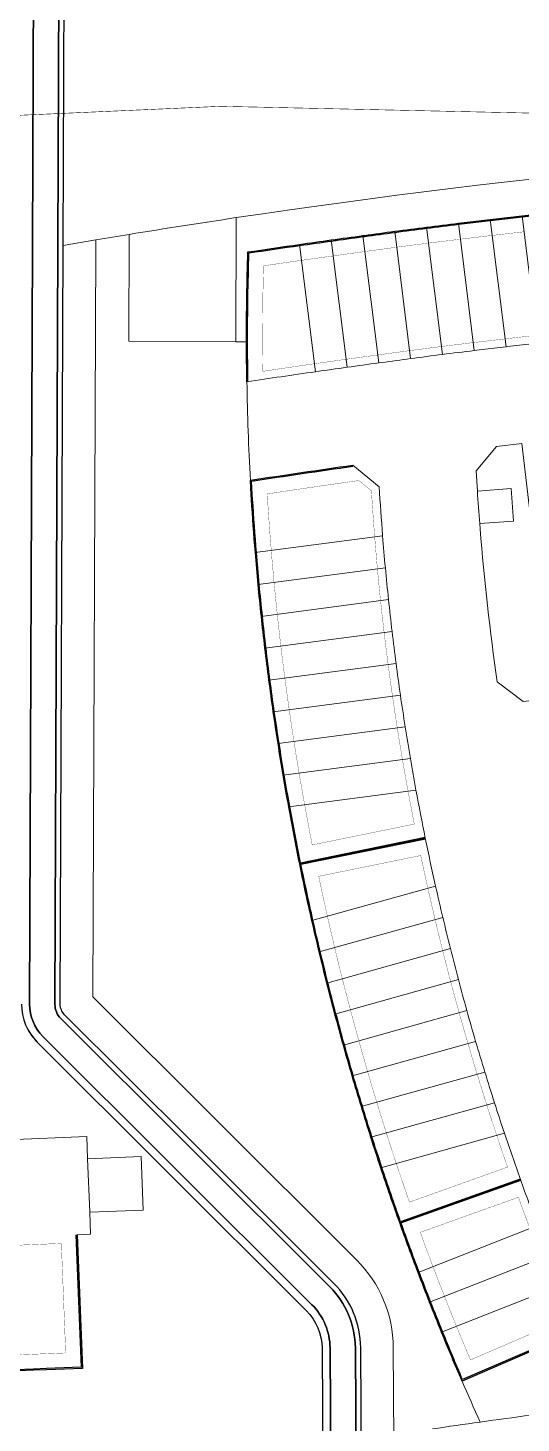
# Model space of a CAD drawing. Header units: centimetres. Extents: x -6122352 to 6876996, y -1694241 to 2592194.
# Drawn here: x 317063 to 409386, y 114800 to 375839 of the extents above; entities that cross this region are included whole.
import ezdxf

# ---------------------------------------------------------------- set-up
doc = ezdxf.new("R2010")
doc.units = ezdxf.units.CM
doc.header["$MEASUREMENT"] = 0
doc.linetypes.add('XR-AR-END-SETTING OUT PLAN$0$23261-XR-AR-SI-GF$0$HIDDEN', pattern=[0.375, 0.25, -0.125])
for name, color, linetype, lineweight, true_color in [('08-Compound Wall-2', 6, 'Continuous', 25, 0xff00ff), ('23585-XR-AR-DAMAC PLOT LIMITS$0$1-End units', 7, 'Continuous', 5, 0xf8991e), ('23585-XR-AR-DAMAC PLOT LIMITS$0$1-Open Space', 7, 'Continuous', 5, 0x90cf5a), ('23585-XR-AR-DAMAC PLOT LIMITS$0$1-Sikka Corridor', 7, 'Continuous', 5, 0x7f5f00), ('23585-XR-AR-DAMAC PLOT LIMITS$0$1-Utility', 7, 'Continuous', 5, 0x8db1ff)]:
    doc.layers.add(name, color=color, linetype=linetype, lineweight=lineweight, true_color=true_color)
for name, color, linetype in [('23585-XR-AR-BOUNDARY WALLS AND SETBACKS$0$setback', 7, 'XR-AR-END-SETTING OUT PLAN$0$23261-XR-AR-SI-GF$0$HIDDEN'), ('23585-XR-AR-DAMAC PLOT LIMITS$0$1-Utility Corridor', 44, 'Continuous'), ('@MI-REF LAYER', 7, 'Continuous')]:
    doc.layers.add(name, color=color, linetype=linetype)
doc.layers.add('23585-XR-AR-DAMAC PLOT LIMITS$0$1-Mid units', color=41, linetype='Continuous', lineweight=5)
doc.layers.add('A-ANNO-TEXT', color=3, linetype='Continuous', lineweight=25)
doc.layers.add('23585-XR-AR-DAMAC PLOT LIMITS$0$D-Phase New', color=7, linetype='Continuous', true_color=0x000080)

# ---------------------------------------------------------------- blocks, each defined once
blk = doc.blocks.new('23585-XR-AR-BOUNDARY WALLS AND SETBACKS')
at = {"layer": '08-Compound Wall-2'}
for points in [[(496405.23, 2769370.02, -0.003796), (496399.65, 2769375.03, -0.008495), (496387.44, 2769386.56, -0.001628), (496392.92, 2769394.64, -0.001001), (496396.32, 2769399.59, -0.001), (496399.73, 2769404.52), (496399.88, 2769404.73, -0.001562), (496403.16, 2769409.45, -0.001633), (496406.61, 2769414.36, -0.001633), (496410.09, 2769419.24, -0.000599), (496411.38, 2769421.03), (496413.6, 2769424.11), (496414.23, 2769424.98), (496417.12, 2769428.97), (496420.36, 2769433.44), (496420.65, 2769433.82), (496424.04, 2769438.44), (496426.38, 2769441.61)], [(496405.36, 2769370.16, -0.003796), (496399.78, 2769375.18, -0.00841), (496387.7, 2769386.59, -0.0016), (496393.09, 2769394.53, -0.001001), (496396.48, 2769399.47, -0.001), (496399.9, 2769404.41), (496400.05, 2769404.62, -0.001562), (496403.32, 2769409.33, -0.001633), (496406.77, 2769414.24, -0.001633), (496410.25, 2769419.13, -0.000599), (496411.54, 2769420.91), (496413.76, 2769423.99), (496414.39, 2769424.87), (496417.28, 2769428.85), (496420.53, 2769433.32), (496420.81, 2769433.7), (496424.2, 2769438.32), (496426.48, 2769441.41), (496445.59, 2769427.21)], [(496478.4, 2769316.39, -0.005511), (496469.15, 2769322.08, -0.003046), (496464.09, 2769325.31, -0.003045), (496459.07, 2769328.61, -0.003044), (496454.09, 2769331.96, -0.003043), (496449.16, 2769335.37, -0.003043), (496444.26, 2769338.84, -0.003044), (496439.41, 2769342.37, -0.003045), (496434.6, 2769345.97, -0.003046), (496429.83, 2769349.62, -0.005051), (496422.03, 2769355.8), (496421.32, 2769356.37), (496419.25, 2769358.06, -0.003324), (496430.12, 2769374.1)], [(496490.66, 2769337.02), (496478.42, 2769316.61, -0.00546), (496469.26, 2769322.25, -0.003046), (496464.2, 2769325.48, -0.003045), (496459.18, 2769328.77, -0.003044), (496454.2, 2769332.12, -0.003043), (496449.27, 2769335.53, -0.003043), (496444.38, 2769339, -0.003044), (496439.53, 2769342.54, -0.003045), (496434.72, 2769346.13, -0.003046), (496429.96, 2769349.78, -0.005051), (496422.15, 2769355.96), (496421.45, 2769356.53), (496419.52, 2769358.1, -0.003293), (496430.29, 2769373.98)], [(496549.78, 2769307.01), (496540.54, 2769285.08, -0.00546), (496530.67, 2769289.37, -0.003046), (496525.21, 2769291.85, -0.003044), (496519.78, 2769294.4, -0.003044), (496514.38, 2769297.02, -0.003048), (496509.01, 2769299.7, -0.003049), (496503.68, 2769302.45, -0.003044), (496498.38, 2769305.26, -0.003044), (496493.12, 2769308.13, -0.003046), (496487.88, 2769311.08, -0.00546), (496478.59, 2769316.51), (496490.84, 2769336.92)], [(496540.56, 2769284.85, -0.005511), (496530.59, 2769289.18, -0.003046), (496525.12, 2769291.67, -0.003044), (496519.69, 2769294.22, -0.003044), (496514.29, 2769296.84, -0.003048), (496508.92, 2769299.52, -0.003049), (496503.59, 2769302.27, -0.003044), (496498.29, 2769305.08, -0.003044), (496493.02, 2769307.96, -0.003046), (496487.79, 2769310.9, -0.005511), (496478.4, 2769316.39)], [(496577.97, 2769296.18), (496570.17, 2769273.69, -0.004934), (496561.02, 2769276.98, -0.003043), (496555.4, 2769279.09, -0.003043), (496549.82, 2769281.28, -0.004985), (496540.73, 2769285), (496549.97, 2769306.93)], [(496578.16, 2769296.11), (496570.29, 2769273.44, -0.005035), (496560.95, 2769276.79, -0.003043), (496555.33, 2769278.91, -0.003043), (496549.74, 2769281.09, -0.005035), (496540.56, 2769284.85)]]:
    blk.add_lwpolyline(points, format="xyb", dxfattribs=at)
for points in [[(496501.31, 2769238.62), (496520.25, 2769222.61), (496516.04, 2769217.64), (496514.47, 2769215.77), (496510.06, 2769210.57), (496508.62, 2769208.86), (496489.69, 2769224.87)], [(496501.44, 2769238.77), (496520.53, 2769222.63), (496516.2, 2769217.51), (496514.62, 2769215.64), (496510.22, 2769210.44), (496508.71, 2769208.66)]]:
    blk.add_lwpolyline(points, dxfattribs=at)
at = {"layer": '23585-XR-AR-BOUNDARY WALLS AND SETBACKS$0$setback', "ltscale": 40, "const_width": 0.05}
blk.add_lwpolyline([(496435.47, 2769415.95), (496432.46, 2769411.8), (496431.95, 2769411.09), (496429.63, 2769407.87, 0.000569), (496428.44, 2769406.22, 0.001677), (496424.95, 2769401.32, 0.001677), (496421.49, 2769396.41, 0.001523), (496418.38, 2769391.92), (496418.07, 2769391.48, 0.001017), (496414.65, 2769386.54, 0.001017), (496411.25, 2769381.59, 0.001647), (496405.79, 2769373.53, -0.002821), (496401.67, 2769377.25, -0.007221), (496391.33, 2769386.97, -0.001209), (496395.4, 2769392.95, -0.001001), (496398.79, 2769397.88, -0.001), (496402.2, 2769402.81), (496402.35, 2769403.03, -0.001564), (496405.61, 2769407.73, -0.001633), (496409.06, 2769412.62, -0.001633), (496412.53, 2769417.49, -0.0006), (496413.81, 2769419.28), (496416.03, 2769422.36), (496416.66, 2769423.23), (496419.55, 2769427.21)], format="xyb", dxfattribs=at)
for points in [[(496433.01, 2769373), (496436.01, 2769373.43, 0.004538), (496442.7, 2769368.12, 0.003202), (496447.47, 2769364.44, 0.0032), (496452.29, 2769360.83, 0.003199), (496457.16, 2769357.28, 0.003198), (496462.07, 2769353.8, 0.003198), (496467.02, 2769350.38, 0.003199), (496472.01, 2769347.02, 0.003201), (496477.05, 2769343.72, 0.003203), (496482.14, 2769340.49, 0.003294), (496487.41, 2769337.23), (496477.38, 2769320.51, -0.00398), (496470.75, 2769324.62, -0.003046), (496465.72, 2769327.83, -0.003045), (496460.73, 2769331.1, -0.003044), (496455.78, 2769334.44, -0.003043), (496450.88, 2769337.83, -0.003043), (496446.01, 2769341.28, -0.003044), (496441.19, 2769344.79, -0.003045), (496436.41, 2769348.36, -0.003046), (496431.67, 2769351.99, -0.005051), (496423.91, 2769358.13), (496423.26, 2769358.66, -0.00298)], [(496546.53, 2769306.76), (496538.96, 2769288.79, -0.00398), (496531.81, 2769291.92, -0.003046), (496526.38, 2769294.39, -0.003044), (496520.98, 2769296.93, -0.003044), (496515.61, 2769299.53, -0.003048), (496510.28, 2769302.2, -0.003049), (496504.98, 2769304.93, -0.003044), (496499.71, 2769307.72, -0.003044), (496494.47, 2769310.58, -0.003046), (496489.27, 2769313.51, -0.00398), (496482.53, 2769317.43), (496492.56, 2769334.15, 0.003294), (496497.91, 2769331.03, 0.003203), (496503.16, 2769328.07, 0.003202), (496508.44, 2769325.17, 0.003199), (496513.75, 2769322.34, 0.003199), (496519.1, 2769319.59, 0.003199), (496524.49, 2769316.9, 0.003199), (496529.91, 2769314.28, 0.003201), (496535.36, 2769311.72, 0.003199), (496540.85, 2769309.24, 0.00329)], [(496552.06, 2769304.43, 0.003285), (496557.79, 2769302.11, 0.003197), (496563.39, 2769299.91, 0.003197), (496569.03, 2769297.79, 0.003284), (496574.84, 2769295.69), (496568.44, 2769277.27, -0.003504), (496561.99, 2769279.6, -0.003043), (496556.41, 2769281.71, -0.003043), (496550.85, 2769283.88, -0.003504), (496544.49, 2769286.46)]]:
    blk.add_lwpolyline(points, format="xyb", close=True, dxfattribs=at)
blk.add_lwpolyline([(496500.65, 2769235.51), (496516.3, 2769222.28), (496513.9, 2769219.44), (496512.33, 2769217.58), (496508.36, 2769212.88), (496492.7, 2769226.12), (496496.68, 2769230.82), (496498.25, 2769232.68)], close=True, dxfattribs=at)
blk = doc.blocks.new('A$C9d9485f6')
at = {"layer": 'A-ANNO-TEXT', "rotation": 312.4881850805905}
blk.add_blockref('23585-XR-AR-BOUNDARY WALLS AND SETBACKS', (-2377088.53, -1504219.25), dxfattribs=at)
blk = doc.blocks.new('23585-XR-AR-DAMAC PLOT LIMITS')
at = {"layer": '23585-XR-AR-DAMAC PLOT LIMITS$0$1-End units', "color": 251, "true_color": 0x636466}
for points in [[(496412.49, 2769380.74, 0.002194), (496405.23, 2769370.02, -0.003796), (496399.65, 2769375.03, -0.008495), (496387.44, 2769386.56, -0.001628), (496392.92, 2769394.64)], [(496443.62, 2769369.3), (496429.83, 2769349.62, -0.005051), (496422.03, 2769355.8), (496421.32, 2769356.37), (496419.25, 2769358.06, -0.003324), (496430.12, 2769374.1), (496436.45, 2769375.01, 0.004887)], [(496490.75, 2769336.97), (496478.4, 2769316.39, -0.005511), (496469.15, 2769322.08), (496482.94, 2769341.76, 0.004889)], [(496498.66, 2769332.33), (496487.79, 2769310.9, -0.005511), (496478.4, 2769316.39), (496490.75, 2769336.97, 0.004889)], [(496549.88, 2769306.97), (496540.56, 2769284.85, -0.005511), (496530.59, 2769289.18), (496541.46, 2769310.61, 0.004882)], [(496558.34, 2769303.5), (496549.74, 2769281.09, -0.005035), (496540.56, 2769284.85), (496549.88, 2769306.97, 0.004879)], [(496578.16, 2769296.11), (496570.29, 2769273.44, -0.005035), (496560.95, 2769276.79), (496569.55, 2769299.2, 0.004877)]]:
    blk.add_lwpolyline(points, format="xyb", close=True, dxfattribs=at)
at = {"layer": '23585-XR-AR-DAMAC PLOT LIMITS$0$1-Mid units', "color": 251, "true_color": 0x636466}
blk.add_lwpolyline([(496417.12, 2769428.97), (496436.69, 2769415.07), (496433.67, 2769410.92), (496433.16, 2769410.21), (496413.6, 2769424.11), (496414.23, 2769424.98)], close=True, dxfattribs=at)
for points in [[(496433.16, 2769410.21), (496430.85, 2769406.99, 0.000569), (496429.66, 2769405.34), (496410.09, 2769419.24, -0.000599), (496411.38, 2769421.03), (496413.6, 2769424.11)], [(496429.66, 2769405.34, 0.001677), (496426.17, 2769400.46), (496406.61, 2769414.36, -0.001633), (496410.09, 2769419.24)], [(496426.17, 2769400.46, 0.001677), (496422.72, 2769395.55), (496403.16, 2769409.45, -0.001633), (496406.61, 2769414.36)], [(496422.72, 2769395.55, 0.001524), (496419.61, 2769391.07), (496419.3, 2769390.62), (496399.73, 2769404.52), (496399.88, 2769404.73, -0.001562), (496403.16, 2769409.45)], [(496419.3, 2769390.62, 0.001017), (496415.89, 2769385.69), (496396.32, 2769399.59, -0.001), (496399.73, 2769404.52)], [(496415.89, 2769385.69, 0.001017), (496412.49, 2769380.74), (496392.92, 2769394.64, -0.001001), (496396.32, 2769399.59)], [(496448.38, 2769365.64), (496434.6, 2769345.97, -0.003046), (496429.83, 2769349.62), (496443.62, 2769369.3, 0.003202)], [(496453.19, 2769362.04), (496439.41, 2769342.37, -0.003045), (496434.6, 2769345.97), (496448.38, 2769365.64, 0.0032)], [(496458.03, 2769358.5), (496444.26, 2769338.84, -0.003044), (496439.41, 2769342.37), (496453.19, 2769362.04, 0.003199)], [(496462.93, 2769355.03), (496449.16, 2769335.37, -0.003043), (496444.26, 2769338.84), (496458.03, 2769358.5, 0.003198)], [(496467.86, 2769351.62), (496454.09, 2769331.96, -0.003043), (496449.16, 2769335.37), (496462.93, 2769355.03, 0.003198)], [(496472.84, 2769348.27), (496459.07, 2769328.61, -0.003044), (496454.09, 2769331.96), (496467.86, 2769351.62, 0.003199)], [(496477.87, 2769344.98), (496464.09, 2769325.31, -0.003045), (496459.07, 2769328.61), (496472.84, 2769348.27, 0.003201)], [(496482.94, 2769341.76), (496469.15, 2769322.08, -0.003046), (496464.09, 2769325.31), (496477.87, 2769344.98, 0.003203)], [(496503.89, 2769329.38), (496493.02, 2769307.96, -0.003046), (496487.79, 2769310.9), (496498.66, 2769332.33, 0.003203)], [(496509.15, 2769326.49), (496498.29, 2769305.08, -0.003044), (496493.02, 2769307.96), (496503.89, 2769329.38, 0.003202)], [(496514.45, 2769323.67), (496503.59, 2769302.27, -0.003044), (496498.29, 2769305.08), (496509.15, 2769326.49, 0.003199)], [(496519.78, 2769320.92), (496508.92, 2769299.52, -0.003049), (496503.59, 2769302.27), (496514.45, 2769323.67, 0.003199)], [(496525.15, 2769318.24), (496514.29, 2769296.84, -0.003048), (496508.92, 2769299.52), (496519.78, 2769320.92, 0.003199)], [(496530.55, 2769315.63), (496519.69, 2769294.22, -0.003044), (496514.29, 2769296.84), (496525.15, 2769318.24, 0.003199)], [(496535.99, 2769313.09), (496525.12, 2769291.67, -0.003044), (496519.69, 2769294.22), (496530.55, 2769315.63, 0.003201)], [(496541.46, 2769310.61), (496530.59, 2769289.18, -0.003046), (496525.12, 2769291.67), (496535.99, 2769313.09, 0.003199)], [(496563.93, 2769301.31), (496555.33, 2769278.91, -0.003043), (496549.74, 2769281.09), (496558.34, 2769303.5, 0.003197)], [(496569.55, 2769299.2), (496560.95, 2769276.79, -0.003043), (496555.33, 2769278.91), (496563.93, 2769301.31, 0.003197)]]:
    blk.add_lwpolyline(points, format="xyb", close=True, dxfattribs=at)
at = {"layer": '23585-XR-AR-DAMAC PLOT LIMITS$0$1-Open Space', "color": 251, "true_color": 0x636466}
for points in [[(496417.12, 2769428.97), (496414.23, 2769424.98), (496413.6, 2769424.11), (496411.38, 2769421.03, 0.000599), (496410.09, 2769419.24, 0.001633), (496406.61, 2769414.36, 0.001633), (496403.16, 2769409.45, 0.001562), (496399.88, 2769404.73), (496399.73, 2769404.52, 0.001001), (496396.32, 2769399.59, 0.001001), (496392.92, 2769394.64, 0.001628), (496387.44, 2769386.56, 0.008495), (496399.65, 2769375.03), (496398.28, 2769373.55), (496381.23, 2769389.29, -0.053818), (496589.57, 2769636.34, -0.013802)], [(496573.16, 2769263.3, -0.001765), (496578.24, 2769270.75, -0.004255), (496570.29, 2769273.44, -0.005035), (496560.95, 2769276.79, -0.003043), (496555.33, 2769278.91, -0.003043), (496549.74, 2769281.09, -0.005035), (496540.56, 2769284.85, -0.005511), (496530.59, 2769289.18, -0.003046), (496525.12, 2769291.67, -0.003044), (496519.69, 2769294.22, -0.003044), (496514.29, 2769296.84, -0.003048), (496508.92, 2769299.52, -0.003049), (496503.59, 2769302.27, -0.003044), (496498.29, 2769305.08, -0.003044), (496493.02, 2769307.96, -0.003046), (496487.79, 2769310.9, -0.005511), (496478.4, 2769316.39, -0.005511), (496469.15, 2769322.08, -0.003046), (496464.09, 2769325.31, -0.003045), (496459.07, 2769328.61, -0.003044), (496454.09, 2769331.96, -0.003043), (496449.16, 2769335.37, -0.003043), (496444.26, 2769338.84, -0.003044), (496439.41, 2769342.37, -0.003045), (496434.6, 2769345.97, -0.003046), (496429.83, 2769349.62, -0.005051), (496422.03, 2769355.8), (496421.32, 2769356.37), (496419.25, 2769358.06, -0.009318), (496405.23, 2769370.02, -0.003796), (496399.65, 2769375.03), (496398.28, 2769373.55), (496384.71, 2769358.86), (496370.02, 2769372.42, 0.00106), (496366.55, 2769367.1), (496367.31, 2769366.39), (496470.62, 2769271.03), (496502.83, 2769272.49), (496540.26, 2769274.19, -0.197579), (496556.97, 2769268.19), (496582.84, 2769244.81, -0.200277)], [(496529.83, 2769182.97), (496541.99, 2769196.25), (496560.45, 2769179.38), (496560.84, 2769179.8), (496578.49, 2769199.07), (496577.18, 2769227.94, 0.200277), (496573.9, 2769234.91), (496548.03, 2769258.29, 0.197579), (496540.87, 2769260.86), (496503.43, 2769259.16), (496469.83, 2769257.64, -0.090293), (496466.28, 2769258.12)]]:
    blk.add_lwpolyline(points, format="xyb", dxfattribs=at)
for points in [[(496467.95, 2769386.14), (496487.42, 2769372.11), (496484.27, 2769367.72), (496478.29, 2769366.65, -0.01604), (496455.01, 2769383.63), (496454.22, 2769384.24), (496458.15, 2769389.22), (496453.37, 2769393), (496449.44, 2769388.03), (496446.49, 2769390.42), (496445.71, 2769396.31), (496448.48, 2769400.17)], [(496589.22, 2769286.49), (496587.01, 2769293.13, -0.004981), (496578.16, 2769296.11), (496570.29, 2769273.44, 0.004255), (496578.24, 2769270.75, -0.003758)]]:
    blk.add_lwpolyline(points, format="xyb", close=True, dxfattribs=at)
blk.add_lwpolyline([(496479.55, 2769241.23), (496489.11, 2769252.53), (496492.28, 2769249.85), (496498.74, 2769257.49), (496506.37, 2769251.03), (496499.91, 2769243.4), (496503.08, 2769240.72), (496501.44, 2769238.77), (496520.53, 2769222.63), (496516.2, 2769217.51), (496514.62, 2769215.64), (496510.22, 2769210.44)], dxfattribs=at)
at = {"layer": '23585-XR-AR-DAMAC PLOT LIMITS$0$1-Sikka Corridor', "color": 251, "true_color": 0x636466}
blk.add_lwpolyline([(496809.72, 2768958.03), (496593.74, 2769157.38), (496591.82, 2769199.68), (496590.51, 2769228.55, 0.200277), (496582.84, 2769244.81), (496556.97, 2769268.19, 0.197579), (496540.26, 2769274.19), (496502.83, 2769272.49), (496470.62, 2769271.03), (496367.31, 2769366.39), (496366.55, 2769367.1), (496363.19, 2769361.9), (496467.5, 2769265.6, 0.200283), (496469.5, 2769264.87), (496503.1, 2769266.39), (496540.54, 2769268.09, -0.197579), (496552.88, 2769263.66), (496578.75, 2769240.28, -0.200277), (496584.41, 2769228.27), (496585.72, 2769199.4), (496587.71, 2769155.73, 0.197505), (496588.59, 2769153.83), (496831.58, 2768929.56)], format="xyb", dxfattribs=at)
at = {"layer": '23585-XR-AR-DAMAC PLOT LIMITS$0$1-Utility', "color": 251, "true_color": 0x636466}
for points in [[(496454.22, 2769384.24, -0.003384), (496449.44, 2769388.03), (496453.37, 2769393), (496458.15, 2769389.22)], [(496398.28, 2769373.55), (496384.71, 2769358.86), (496370.02, 2769372.42, -0.003364), (496381.23, 2769389.29)]]:
    blk.add_lwpolyline(points, format="xyb", close=True, dxfattribs=at)
blk.add_lwpolyline([(496506.37, 2769251.03), (496499.91, 2769243.4), (496492.28, 2769249.85), (496498.74, 2769257.49)], close=True, dxfattribs=at)
at = {"layer": '23585-XR-AR-DAMAC PLOT LIMITS$0$1-Utility Corridor', "color": 251, "true_color": 0x636466}
for points in [[(496831.58, 2768929.56), (496588.59, 2769153.83, -0.197505), (496587.71, 2769155.73), (496585.72, 2769199.4), (496584.41, 2769228.27, 0.200277), (496578.75, 2769240.28), (496552.88, 2769263.66, 0.197579), (496540.54, 2769268.09), (496503.1, 2769266.39), (496469.5, 2769264.87, -0.200283), (496467.5, 2769265.6), (496363.19, 2769361.9), (496257.57, 2769459.4)], [(496256.57, 2769458.95), (496362.51, 2769361.16), (496466.82, 2769264.87, 0.200283), (496469.55, 2769263.87), (496503.15, 2769265.39), (496540.58, 2769267.09, -0.197579), (496552.21, 2769262.92), (496578.08, 2769239.54, -0.200277), (496583.41, 2769228.23), (496584.72, 2769199.35), (496586.71, 2769155.69, 0.197505), (496587.91, 2769153.1), (496830.9, 2768928.83)], [(496584.7, 2769149.61, -0.197505), (496581.97, 2769155.47), (496579.99, 2769199.14), (496578.68, 2769228.01, 0.200277), (496574.9, 2769236.02), (496549.03, 2769259.4, 0.197579), (496540.8, 2769262.36), (496503.36, 2769260.66), (496469.76, 2769259.14, -0.200283), (496463.61, 2769261.38), (496359.3, 2769357.68), (496251.85, 2769456.86), (496250.36, 2769456.2)], [(496462.59, 2769260.28, 0.200283), (496469.83, 2769257.64), (496503.43, 2769259.16), (496540.87, 2769260.86, -0.197579), (496548.03, 2769258.29), (496573.9, 2769234.91, -0.200277), (496577.18, 2769227.94), (496578.49, 2769199.07), (496580.47, 2769155.41, 0.197505), (496583.68, 2769148.51)], [(496251.85, 2769456.86), (496359.3, 2769357.68), (496463.61, 2769261.38, 0.200283), (496469.76, 2769259.14), (496503.36, 2769260.66), (496540.8, 2769262.36, -0.197579), (496549.03, 2769259.4), (496574.9, 2769236.02, -0.200277), (496578.68, 2769228.01), (496579.99, 2769199.14), (496581.97, 2769155.47, 0.197505), (496584.7, 2769149.61)], [(497000.31, 2768763.26), (497005.14, 2768766.6), (496987.25, 2768783.4), (496969.32, 2768800.24), (496964.77, 2768804.51), (496886.78, 2768877.73), (496831.58, 2768929.56), (496830.9, 2768928.83), (496587.91, 2769153.1, -0.197505), (496586.71, 2769155.69), (496584.72, 2769199.35), (496583.41, 2769228.23, 0.200277), (496578.08, 2769239.54), (496552.21, 2769262.92, 0.197579), (496540.58, 2769267.09), (496503.15, 2769265.39), (496469.55, 2769263.87, -0.200283), (496466.82, 2769264.87), (496362.51, 2769361.16), (496256.57, 2769458.95)]]:
    blk.add_lwpolyline(points, format="xyb", dxfattribs=at)
at = {"layer": '23585-XR-AR-DAMAC PLOT LIMITS$0$D-Phase New', "color": 8, "const_width": 0.1}
blk.add_lwpolyline([(496192.24, 2769196.16, -0.049904), (496746.31, 2769775.07), (496635, 2769907.99)], format="xyb", dxfattribs=at)
blk.add_lwpolyline([(496900.1, 2769610.96), (496921.28, 2769621.25), (496936.56, 2769633.58), (496885.44, 2769737.97), (496874.35, 2769760.79), (496832.05, 2769846.37, 0.006928), (496746.31, 2769775.07, 0.049904), (496192.24, 2769196.16), (496366.34, 2769035.68), (496464.74, 2769146.2), (496601.21, 2769277.62), (496681.41, 2769354.87), (496699.47, 2769372.26), (496774.4, 2769438.43), (496894.23, 2769525.45), (496932.27, 2769551.82, -0.033948)], format="xyb", close=True, dxfattribs=at)
blk = doc.blocks.new('A$Cf093b529')
at = {"layer": 'A-ANNO-TEXT'}
blk.add_blockref('23585-XR-AR-DAMAC PLOT LIMITS', (-495391.99, -2768603.44), dxfattribs=at)

msp = doc.modelspace()

# ---------------------------------------------------------------- block references
at = {"layer": '@MI-REF LAYER', "xscale": 1000, "yscale": 1000, "zscale": 1000}
msp.add_blockref('A$C9d9485f6', (-23958.95046, 48155.57226), dxfattribs=at)
at = {"layer": '@MI-REF LAYER', "xscale": 1000, "yscale": 1000, "zscale": 1000, "rotation": 312.4882903633292}
msp.add_blockref('A$Cf093b529', (-891608.73293, 539022.72011), dxfattribs=at)

doc.saveas('drawing.dxf')
